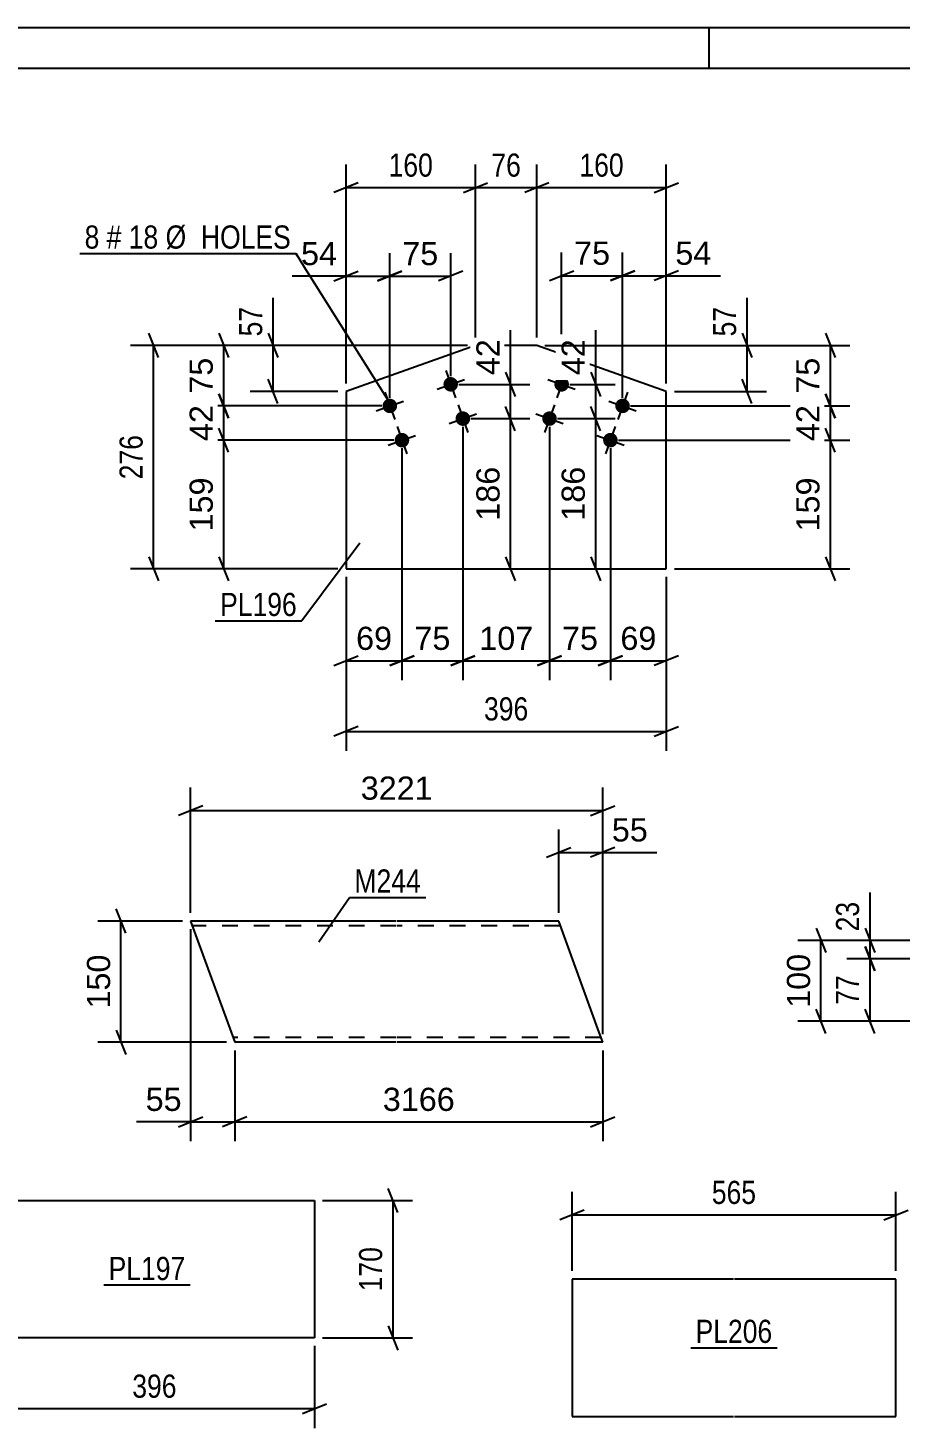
# Model space of a CAD drawing. Header units: millimetres. Extents: x 0 to 420, y 0 to 297.
# Drawn here: x 125.7 to 233.6, y 123.8 to 297 of the extents above; entities that cross this region are included whole.
import ezdxf

# ---------------------------------------------------------------- set-up
doc = ezdxf.new("R2010")
doc.units = ezdxf.units.MM
doc.linetypes.add('DXK_LINE_DOT2', pattern=[3.9198, 1.9599, -1.9599])
doc.styles.add('Arial', font='ARIAL.TTF', dxfattribs={"height": 0.2})
doc.styles.add('Arial Narrow', font='ARIALN.TTF', dxfattribs={"height": 0.2})

# ---------------------------------------------------------------- blocks, each defined once
blk = doc.blocks.new('Unknown-122573175-1113')
at = {"color": 5, "linetype": 'Continuous'}
for p, q in [((420, 297), (0, 297)), ((210, 292), (210, 297)), ((415, 292), (5, 292))]:
    blk.add_line(p, q, dxfattribs=at)
blk = doc.blocks.new('Part-122573175-2788 - 2772')
at = {"color": 2, "linetype": 'Continuous'}
for p, q in [((181.06, 257.73), (165.04, 252.04)), ((188.66, 257.73), (181.06, 257.73)), ((204.68, 252.04), (188.66, 257.73)), ((165.04, 252.04), (165.04, 230.1)), ((204.68, 230.1), (204.68, 252.04)), ((165.04, 230.1), (204.68, 230.1))]:
    blk.add_line(p, q, dxfattribs=at)
blk = doc.blocks.new('Bolt-122573175-2793 - 2772')
at = {"linetype": 'Continuous'}
for points in [[(192.58, 252.62, -1), (190.88, 253.22, -1)], [(200.12, 249.95, -1), (198.42, 250.55, -1)], [(191.07, 248.38, -1), (189.38, 248.98, -1)], [(198.61, 245.71, -1), (196.91, 246.31, -1)]]:
    blk.add_hatch(color=1, dxfattribs=at).paths.add_polyline_path(points)
at = {"color": 1, "linetype": 'Continuous'}
for p, q in [((192.33, 254.62), (191.13, 251.23)), ((190.03, 253.52), (193.42, 252.32)), ((199.87, 251.94), (198.67, 248.55)), ((190.83, 250.38), (189.62, 246.98)), ((197.57, 250.85), (200.96, 249.65)), ((188.53, 249.28), (191.92, 248.08)), ((198.36, 247.7), (197.16, 244.31)), ((196.07, 246.61), (199.46, 245.4))]:
    blk.add_line(p, q, dxfattribs=at)
blk = doc.blocks.new('Bolt-122573175-2798 - 2772')
at = {"linetype": 'Continuous'}
for points in [[(178.84, 253.22, -1), (177.15, 252.62, -1)], [(171.3, 250.55, -1), (169.61, 249.95, -1)], [(180.35, 248.98, -1), (178.65, 248.38, -1)], [(172.81, 246.31, -1), (171.11, 245.71, -1)]]:
    blk.add_hatch(color=1, dxfattribs=at).paths.add_polyline_path(points)
at = {"color": 1, "linetype": 'Continuous'}
for p, q in [((177.39, 254.62), (178.6, 251.23)), ((176.3, 252.32), (179.69, 253.52)), ((169.85, 251.94), (171.06, 248.55)), ((168.76, 249.65), (172.15, 250.85)), ((178.9, 250.38), (180.1, 246.98)), ((171.36, 247.7), (172.56, 244.31)), ((177.8, 248.08), (181.19, 249.28)), ((170.26, 245.4), (173.65, 246.61))]:
    blk.add_line(p, q, dxfattribs=at)
blk = doc.blocks.new('Part-122573175-2464 - 2448')
at = {"color": 2, "linetype": 'Continuous'}
for p, q in [((171.26, 186.53), (145.8, 186.53)), ((145.8, 186.53), (151.26, 171.53)), ((191.36, 186.53), (171.36, 186.53)), ((196.38, 172.73), (191.36, 186.53)), ((171.26, 171.53), (151.26, 171.53)), ((196.82, 171.53), (171.36, 171.53)), ((196.82, 171.53), (196.38, 172.73))]:
    blk.add_line(p, q, dxfattribs=at)
at = {"color": 7, "linetype": 'DXK_LINE_DOT2'}
for p, q in [((171.26, 185.93), (146.02, 185.93)), ((191.58, 185.93), (171.36, 185.93)), ((171.26, 172.13), (151.04, 172.13)), ((196.6, 172.13), (171.36, 172.13)), ((196.79, 171.62), (196.69, 171.88)), ((196.82, 171.53), (196.79, 171.62))]:
    blk.add_line(p, q, dxfattribs=at)
blk = doc.blocks.new('Part-122573175-1772 - 1756')
at = {"color": 2, "linetype": 'Continuous'}
for p, q in [((121.5, 134.96), (121.5, 151.96)), ((121.5, 151.96), (161.14, 151.96)), ((161.14, 151.96), (161.14, 134.96)), ((161.14, 134.96), (121.5, 134.96))]:
    blk.add_line(p, q, dxfattribs=at)
blk = doc.blocks.new('Part-122573175-1856 - 1842')
at = {"color": 2, "linetype": 'Continuous'}
for p, q in [((213.01, 142.24), (193.01, 142.24)), ((193.01, 142.24), (193.01, 125.24)), ((233.11, 142.24), (213.11, 142.24)), ((233.11, 125.24), (233.11, 142.24)), ((193.01, 125.24), (213.01, 125.24)), ((213.11, 125.24), (233.11, 125.24))]:
    blk.add_line(p, q, dxfattribs=at)
blk = doc.blocks.new('StraightDimension-122573175-3007 - 2772')
at = {"color": 7, "linetype": 'Continuous'}
for p, q in [((190.22, 247.68), (190.22, 216.32)), ((197.76, 245.01), (197.76, 216.32)), ((188.72, 218.12), (191.72, 219.32)), ((190.22, 218.72), (197.76, 218.72)), ((199.26, 219.32), (196.26, 218.12))]:
    blk.add_line(p, q, dxfattribs=at)
at = {"color": 0}
blk.add_wipeout([(196.82, 219.47), (196.82, 223.67), (191.17, 223.67), (191.17, 219.47)], dxfattribs=at)
at = {"color": 3, "style": 'Arial'}
blk.add_text('75', height=2.865, dxfattribs=at).set_placement((191.77, 220.07))
blk = doc.blocks.new('StraightDimension-122573175-2800 - 2772')
at = {"color": 7, "linetype": 'Continuous'}
for p, q in [((185.99, 247.18), (184.79, 250.18)), ((180.5, 248.68), (187.79, 248.68)), ((185.39, 230.1), (185.39, 248.68)), ((184.79, 231.6), (185.99, 228.6)), ((166.04, 230.1), (187.79, 230.1))]:
    blk.add_line(p, q, dxfattribs=at)
at = {"color": 0}
blk.add_wipeout([(184.64, 243.32), (180.44, 243.32), (180.44, 235.45), (184.64, 235.45)], dxfattribs=at)
at = {"color": 3, "style": 'Arial'}
blk.add_text('186', height=2.865, rotation=90.0002, dxfattribs=at).set_placement((184.04, 236.05))
blk = doc.blocks.new('StraightDimension-122573175-2991 - 2772')
at = {"color": 7, "linetype": 'Continuous'}
for p, q in [((179.5, 247.68), (179.5, 216.32)), ((171.96, 245.01), (171.96, 216.32)), ((170.46, 218.12), (173.46, 219.32)), ((171.96, 218.72), (179.5, 218.72)), ((181, 219.32), (178, 218.12))]:
    blk.add_line(p, q, dxfattribs=at)
at = {"color": 0}
blk.add_wipeout([(178.55, 219.47), (178.55, 223.67), (172.9, 223.67), (172.9, 219.47)], dxfattribs=at)
at = {"color": 3, "style": 'Arial'}
blk.add_text('75', height=2.865, dxfattribs=at).set_placement((173.5, 220.07))
blk = doc.blocks.new('StraightDimension-122573175-2927 - 2772')
at = {"color": 7, "linetype": 'Continuous'}
for p, q in [((170.96, 246.01), (147.04, 246.01)), ((150.49, 244.51), (149.29, 247.51)), ((149.89, 230.1), (149.89, 246.01)), ((149.29, 231.6), (150.49, 228.6)), ((164.04, 230.1), (147.04, 230.1))]:
    blk.add_line(p, q, dxfattribs=at)
at = {"color": 0}
blk.add_wipeout([(149.14, 241.99), (144.94, 241.99), (144.94, 234.12), (149.14, 234.12)], dxfattribs=at)
at = {"color": 3, "style": 'Arial'}
blk.add_text('159', height=2.865, rotation=90.0002, dxfattribs=at).set_placement((148.54, 234.72))
blk = doc.blocks.new('StraightDimension-122573175-2941 - 2772')
at = {"color": 7, "linetype": 'Continuous'}
for p, q in [((191.73, 253.92), (191.73, 269.21)), ((199.27, 251.25), (199.27, 269.21)), ((190.23, 265.76), (193.23, 266.96)), ((200.77, 266.96), (197.77, 265.76)), ((191.73, 266.36), (199.27, 266.36))]:
    blk.add_line(p, q, dxfattribs=at)
at = {"color": 0}
blk.add_wipeout([(198.32, 267.11), (198.32, 271.31), (192.67, 271.31), (192.67, 267.11)], dxfattribs=at)
at = {"color": 3, "style": 'Arial'}
blk.add_text('75', height=2.865, dxfattribs=at).set_placement((193.27, 267.71))
blk = doc.blocks.new('StraightDimension-122573175-2806 - 2772')
at = {"color": 7, "linetype": 'Continuous'}
for p, q in [((178.99, 252.92), (187.79, 252.92)), ((184.79, 254.42), (185.99, 251.42)), ((185.39, 248.68), (185.39, 252.92)), ((185.99, 247.18), (184.79, 250.18)), ((180.5, 248.68), (187.79, 248.68))]:
    blk.add_line(p, q, dxfattribs=at)
at = {"color": 0}
blk.add_wipeout([(184.64, 259.09), (180.44, 259.09), (180.44, 253.45), (184.64, 253.45)], dxfattribs=at)
at = {"color": 7, "linetype": 'Continuous'}
blk.add_line((185.39, 252.92), (185.39, 259.62), dxfattribs=at)
blk.add_line((185.39, 252.92), (185.39, 259.62), dxfattribs=at)
at = {"color": 3, "style": 'Arial'}
blk.add_text('42', height=2.865, rotation=90.0002, dxfattribs=at).set_placement((184.04, 254.05))
blk = doc.blocks.new('StraightDimension-122573175-2815 - 2772')
at = {"color": 7, "linetype": 'Continuous'}
for p, q in [((196.54, 247.18), (195.34, 250.18)), ((191.22, 248.68), (198.34, 248.68)), ((195.94, 230.1), (195.94, 248.68)), ((195.34, 231.6), (196.54, 228.6)), ((191.22, 230.1), (198.34, 230.1))]:
    blk.add_line(p, q, dxfattribs=at)
at = {"color": 0}
blk.add_wipeout([(195.19, 243.32), (190.99, 243.32), (190.99, 235.45), (195.19, 235.45)], dxfattribs=at)
at = {"color": 3, "style": 'Arial'}
blk.add_text('186', height=2.865, rotation=90.0002, dxfattribs=at).set_placement((194.59, 236.05))
blk = doc.blocks.new('StraightDimension-122573175-2825 - 2772')
at = {"color": 7, "linetype": 'Continuous'}
for p, q in [((192.73, 252.92), (198.34, 252.92)), ((195.34, 254.42), (196.54, 251.42)), ((195.94, 248.68), (195.94, 252.92)), ((196.54, 247.18), (195.34, 250.18)), ((191.22, 248.68), (198.34, 248.68))]:
    blk.add_line(p, q, dxfattribs=at)
at = {"color": 0}
blk.add_wipeout([(195.19, 259.09), (190.99, 259.09), (190.99, 253.45), (195.19, 253.45)], dxfattribs=at)
at = {"color": 7, "linetype": 'Continuous'}
blk.add_line((195.94, 252.92), (195.94, 259.62), dxfattribs=at)
blk.add_line((195.94, 252.92), (195.94, 259.62), dxfattribs=at)
at = {"color": 3, "style": 'Arial'}
blk.add_text('42', height=2.865, rotation=90.0002, dxfattribs=at).set_placement((194.59, 254.05))
blk = doc.blocks.new('StraightDimension-122573175-2900 - 2772')
at = {"color": 7, "linetype": 'Continuous'}
for p, q in [((170.45, 251.25), (170.45, 269.16)), ((177.99, 253.92), (177.99, 269.16)), ((168.95, 265.71), (171.95, 266.91)), ((179.49, 266.91), (176.49, 265.71)), ((170.45, 266.31), (177.99, 266.31))]:
    blk.add_line(p, q, dxfattribs=at)
at = {"color": 0}
blk.add_wipeout([(177.05, 267.06), (177.05, 271.26), (171.4, 271.26), (171.4, 267.06)], dxfattribs=at)
at = {"color": 3, "style": 'Arial'}
blk.add_text('75', height=2.865, dxfattribs=at).set_placement((172, 267.66))
blk = doc.blocks.new('StraightDimension-122573175-2836 - 2772')
at = {"color": 7, "linetype": 'Continuous'}
for p, q in [((165.04, 253.04), (165.04, 280.11)), ((181.06, 258.73), (181.06, 280.11)), ((166.54, 277.86), (163.54, 276.66)), ((165.04, 277.26), (181.06, 277.26)), ((179.56, 276.66), (182.56, 277.86))]:
    blk.add_line(p, q, dxfattribs=at)
at = {"color": 0}
blk.add_wipeout([(176.4, 278.01), (176.4, 282.21), (169.71, 282.21), (169.71, 278.01)], dxfattribs=at)
at = {"color": 3, "style": 'Arial Narrow'}
blk.add_text('160', height=2.863, dxfattribs=at).set_placement((170.31, 278.61))
blk = doc.blocks.new('StraightDimension-122573175-2846 - 2772')
at = {"color": 7, "linetype": 'Continuous'}
for p, q in [((181.06, 258.73), (181.06, 280.11)), ((188.66, 258.73), (188.66, 280.11)), ((179.56, 276.66), (182.56, 277.86)), ((181.06, 277.26), (188.66, 277.26)), ((190.16, 277.86), (187.16, 276.66))]:
    blk.add_line(p, q, dxfattribs=at)
at = {"color": 0}
blk.add_wipeout([(187.29, 278.01), (187.29, 282.21), (182.43, 282.21), (182.43, 278.01)], dxfattribs=at)
at = {"color": 3, "style": 'Arial Narrow'}
blk.add_text('76', height=2.863, dxfattribs=at).set_placement((183.03, 278.61))
blk = doc.blocks.new('StraightDimension-122573175-2856 - 2772')
at = {"color": 7, "linetype": 'Continuous'}
for p, q in [((188.66, 258.73), (188.66, 280.11)), ((204.68, 253.04), (204.68, 280.11)), ((190.16, 277.86), (187.16, 276.66)), ((188.66, 277.26), (204.68, 277.26)), ((203.18, 276.66), (206.18, 277.86))]:
    blk.add_line(p, q, dxfattribs=at)
at = {"color": 0}
blk.add_wipeout([(200.01, 278.01), (200.01, 282.21), (193.33, 282.21), (193.33, 278.01)], dxfattribs=at)
at = {"color": 3, "style": 'Arial Narrow'}
blk.add_text('160', height=2.863, dxfattribs=at).set_placement((193.93, 278.61))
blk = doc.blocks.new('StraightDimension-122573175-2867 - 2772')
at = {"color": 7, "linetype": 'Continuous'}
for p, q in [((165.04, 229.1), (165.04, 207.59)), ((204.68, 229.1), (204.68, 207.59)), ((166.54, 210.59), (163.54, 209.39)), ((165.04, 209.99), (204.68, 209.99)), ((203.18, 209.39), (206.18, 210.59))]:
    blk.add_line(p, q, dxfattribs=at)
at = {"color": 0}
blk.add_wipeout([(188.2, 210.74), (188.2, 214.94), (181.52, 214.94), (181.52, 210.74)], dxfattribs=at)
at = {"color": 3, "style": 'Arial Narrow'}
blk.add_text('396', height=2.863, dxfattribs=at).set_placement((182.12, 211.34))
blk = doc.blocks.new('StraightDimension-122573175-2872 - 2772')
at = {"color": 7, "linetype": 'Continuous'}
for p, q in [((214.08, 259.23), (215.28, 256.23)), ((189.66, 257.73), (217.08, 257.73)), ((214.68, 252.04), (214.68, 257.73)), ((215.28, 250.54), (214.08, 253.54)), ((205.68, 252.04), (217.08, 252.04))]:
    blk.add_line(p, q, dxfattribs=at)
at = {"color": 0}
blk.add_wipeout([(213.93, 263.11), (209.73, 263.11), (209.73, 258.25), (213.93, 258.25)], dxfattribs=at)
at = {"color": 7, "linetype": 'Continuous'}
blk.add_line((214.68, 257.73), (214.68, 263.63), dxfattribs=at)
blk.add_line((214.68, 257.73), (214.68, 263.63), dxfattribs=at)
at = {"color": 3, "style": 'Arial Narrow'}
blk.add_text('57', height=2.863, rotation=90.0002, dxfattribs=at).set_placement((213.33, 258.85))
blk = doc.blocks.new('StraightDimension-122573175-2881 - 2772')
at = {"color": 7, "linetype": 'Continuous'}
for p, q in [((155.41, 259.23), (156.61, 256.23)), ((180.06, 257.73), (153.16, 257.73)), ((156.01, 252.04), (156.01, 257.73)), ((156.61, 250.54), (155.41, 253.54)), ((164.04, 252.04), (153.16, 252.04))]:
    blk.add_line(p, q, dxfattribs=at)
at = {"color": 0}
blk.add_wipeout([(155.26, 263.11), (151.06, 263.11), (151.06, 258.25), (155.26, 258.25)], dxfattribs=at)
at = {"color": 7, "linetype": 'Continuous'}
blk.add_line((156.01, 257.73), (156.01, 263.63), dxfattribs=at)
blk.add_line((156.01, 257.73), (156.01, 263.63), dxfattribs=at)
at = {"color": 3, "style": 'Arial Narrow'}
blk.add_text('57', height=2.863, rotation=90.0002, dxfattribs=at).set_placement((154.66, 258.85))
blk = doc.blocks.new('StraightDimension-122573175-2890 - 2772')
at = {"color": 7, "linetype": 'Continuous'}
for p, q in [((165.04, 253.04), (165.04, 269.16)), ((170.45, 251.25), (170.45, 269.16)), ((163.54, 265.71), (166.54, 266.91)), ((171.95, 266.91), (168.95, 265.71)), ((165.04, 266.31), (170.45, 266.31))]:
    blk.add_line(p, q, dxfattribs=at)
at = {"color": 0}
blk.add_wipeout([(164.52, 267.06), (164.52, 271.26), (158.87, 271.26), (158.87, 267.06)], dxfattribs=at)
at = {"color": 7, "linetype": 'Continuous'}
blk.add_line((165.04, 266.31), (158.35, 266.31), dxfattribs=at)
blk.add_line((165.04, 266.31), (158.35, 266.31), dxfattribs=at)
at = {"color": 3, "style": 'Arial'}
blk.add_text('54', height=2.865, dxfattribs=at).set_placement((159.47, 267.66))
blk = doc.blocks.new('StraightDimension-122573175-2911 - 2772')
at = {"color": 7, "linetype": 'Continuous'}
for p, q in [((149.29, 259.23), (150.49, 256.23)), ((180.06, 257.73), (147.04, 257.73)), ((149.89, 250.25), (149.89, 257.73)), ((150.49, 248.75), (149.29, 251.75)), ((169.45, 250.25), (147.04, 250.25))]:
    blk.add_line(p, q, dxfattribs=at)
at = {"color": 0}
blk.add_wipeout([(149.14, 256.81), (144.94, 256.81), (144.94, 251.16), (149.14, 251.16)], dxfattribs=at)
at = {"color": 3, "style": 'Arial'}
blk.add_text('75', height=2.865, rotation=90.0002, dxfattribs=at).set_placement((148.54, 251.76))
blk = doc.blocks.new('StraightDimension-122573175-2919 - 2772')
at = {"color": 7, "linetype": 'Continuous'}
for p, q in [((149.29, 251.75), (150.49, 248.75)), ((169.45, 250.25), (147.04, 250.25)), ((149.89, 246.01), (149.89, 250.25)), ((170.96, 246.01), (147.04, 246.01)), ((150.49, 244.51), (149.29, 247.51))]:
    blk.add_line(p, q, dxfattribs=at)
at = {"color": 0}
blk.add_wipeout([(149.14, 250.95), (144.94, 250.95), (144.94, 245.3), (149.14, 245.3)], dxfattribs=at)
at = {"color": 3, "style": 'Arial'}
blk.add_text('42', height=2.865, rotation=90.0002, dxfattribs=at).set_placement((148.54, 245.9))
blk = doc.blocks.new('StraightDimension-122573175-2934 - 2772')
at = {"color": 7, "linetype": 'Continuous'}
for p, q in [((141.81, 256.23), (140.61, 259.23)), ((180.06, 257.73), (138.36, 257.73)), ((141.21, 230.1), (141.21, 257.73)), ((140.61, 231.6), (141.81, 228.6)), ((164.04, 230.1), (138.36, 230.1))]:
    blk.add_line(p, q, dxfattribs=at)
at = {"color": 0}
blk.add_wipeout([(140.46, 247.25), (136.26, 247.25), (136.26, 240.57), (140.46, 240.57)], dxfattribs=at)
at = {"color": 3, "style": 'Arial Narrow'}
blk.add_text('276', height=2.863, rotation=90.0002, dxfattribs=at).set_placement((139.86, 241.17))
blk = doc.blocks.new('StraightDimension-122573175-3015 - 2772')
at = {"color": 7, "linetype": 'Continuous'}
for p, q in [((197.76, 245.01), (197.76, 216.32)), ((204.68, 229.1), (204.68, 216.32)), ((196.26, 218.12), (199.26, 219.32)), ((197.76, 218.72), (204.68, 218.72)), ((206.18, 219.32), (203.18, 218.12))]:
    blk.add_line(p, q, dxfattribs=at)
at = {"color": 0}
blk.add_wipeout([(204.04, 219.47), (204.04, 223.67), (198.4, 223.67), (198.4, 219.47)], dxfattribs=at)
at = {"color": 3, "style": 'Arial'}
blk.add_text('69', height=2.865, dxfattribs=at).set_placement((199, 220.07))
blk = doc.blocks.new('StraightDimension-122573175-2951 - 2772')
at = {"color": 7, "linetype": 'Continuous'}
for p, q in [((199.27, 251.25), (199.27, 269.21)), ((204.68, 253.04), (204.68, 269.21)), ((197.77, 265.76), (200.77, 266.96)), ((206.18, 266.96), (203.18, 265.76)), ((199.27, 266.36), (204.68, 266.36))]:
    blk.add_line(p, q, dxfattribs=at)
at = {"color": 0}
blk.add_wipeout([(210.85, 267.11), (210.85, 271.31), (205.2, 271.31), (205.2, 267.11)], dxfattribs=at)
at = {"color": 7, "linetype": 'Continuous'}
blk.add_line((204.68, 266.36), (211.38, 266.36), dxfattribs=at)
blk.add_line((204.68, 266.36), (211.38, 266.36), dxfattribs=at)
at = {"color": 3, "style": 'Arial'}
blk.add_text('54', height=2.865, dxfattribs=at).set_placement((205.8, 267.71))
blk = doc.blocks.new('StraightDimension-122573175-2962 - 2772')
at = {"color": 7, "linetype": 'Continuous'}
for p, q in [((198.76, 246.01), (227.39, 246.01)), ((225.59, 244.51), (224.39, 247.51)), ((224.99, 230.1), (224.99, 246.01)), ((224.39, 231.6), (225.59, 228.6)), ((205.68, 230.1), (227.39, 230.1))]:
    blk.add_line(p, q, dxfattribs=at)
at = {"color": 0}
blk.add_wipeout([(224.24, 241.99), (220.04, 241.99), (220.04, 234.12), (224.24, 234.12)], dxfattribs=at)
at = {"color": 3, "style": 'Arial'}
blk.add_text('159', height=2.865, rotation=90.0002, dxfattribs=at).set_placement((223.64, 234.72))
blk = doc.blocks.new('StraightDimension-122573175-2968 - 2772')
at = {"color": 7, "linetype": 'Continuous'}
for p, q in [((224.39, 259.23), (225.59, 256.23)), ((189.66, 257.73), (227.39, 257.73)), ((224.99, 250.25), (224.99, 257.73)), ((225.59, 248.75), (224.39, 251.75)), ((200.27, 250.25), (227.39, 250.25))]:
    blk.add_line(p, q, dxfattribs=at)
at = {"color": 0}
blk.add_wipeout([(224.24, 256.81), (220.04, 256.81), (220.04, 251.16), (224.24, 251.16)], dxfattribs=at)
at = {"color": 3, "style": 'Arial'}
blk.add_text('75', height=2.865, rotation=90.0002, dxfattribs=at).set_placement((223.64, 251.76))
blk = doc.blocks.new('StraightDimension-122573175-2976 - 2772')
at = {"color": 7, "linetype": 'Continuous'}
for p, q in [((224.39, 251.75), (225.59, 248.75)), ((200.27, 250.25), (227.39, 250.25)), ((224.99, 246.01), (224.99, 250.25)), ((198.76, 246.01), (227.39, 246.01)), ((225.59, 244.51), (224.39, 247.51))]:
    blk.add_line(p, q, dxfattribs=at)
at = {"color": 0}
blk.add_wipeout([(224.24, 250.95), (220.04, 250.95), (220.04, 245.3), (224.24, 245.3)], dxfattribs=at)
at = {"color": 3, "style": 'Arial'}
blk.add_text('42', height=2.865, rotation=90.0002, dxfattribs=at).set_placement((223.64, 245.9))
blk = doc.blocks.new('StraightDimension-122573175-2985 - 2772')
at = {"color": 7, "linetype": 'Continuous'}
for p, q in [((171.96, 245.01), (171.96, 216.32)), ((165.04, 229.1), (165.04, 216.32)), ((163.54, 218.12), (166.54, 219.32)), ((165.04, 218.72), (171.96, 218.72)), ((173.46, 219.32), (170.46, 218.12))]:
    blk.add_line(p, q, dxfattribs=at)
at = {"color": 0}
blk.add_wipeout([(171.32, 219.47), (171.32, 223.67), (165.68, 223.67), (165.68, 219.47)], dxfattribs=at)
at = {"color": 3, "style": 'Arial'}
blk.add_text('69', height=2.865, dxfattribs=at).set_placement((166.28, 220.07))
blk = doc.blocks.new('StraightDimension-122573175-2999 - 2772')
at = {"color": 7, "linetype": 'Continuous'}
for p, q in [((179.5, 247.68), (179.5, 216.32)), ((190.22, 247.68), (190.22, 216.32)), ((178, 218.12), (181, 219.32)), ((179.5, 218.72), (190.22, 218.72)), ((191.72, 219.32), (188.72, 218.12))]:
    blk.add_line(p, q, dxfattribs=at)
at = {"color": 0}
blk.add_wipeout([(188.8, 219.47), (188.8, 223.67), (180.93, 223.67), (180.93, 219.47)], dxfattribs=at)
at = {"color": 3, "style": 'Arial'}
blk.add_text('107', height=2.865, dxfattribs=at).set_placement((181.53, 220.07))
blk = doc.blocks.new('StraightDimension-122573175-2198 - 2179')
at = {"color": 7, "linetype": 'Continuous'}
for p, q in [((223.23, 185.63), (224.43, 182.63)), ((238.15, 184.13), (220.98, 184.13)), ((223.83, 174.13), (223.83, 184.13)), ((224.43, 172.63), (223.23, 175.63)), ((247.48, 174.13), (220.98, 174.13))]:
    blk.add_line(p, q, dxfattribs=at)
at = {"color": 0}
blk.add_wipeout([(223.08, 183.06), (218.88, 183.06), (218.88, 175.19), (223.08, 175.19)], dxfattribs=at)
at = {"color": 3, "style": 'Arial'}
blk.add_text('100', height=2.865, rotation=90.0002, dxfattribs=at).set_placement((222.48, 175.79))
blk = doc.blocks.new('StraightDimension-122573175-2268 - 2179')
at = {"color": 7, "linetype": 'Continuous'}
for p, q in [((237.43, 181.87), (227.05, 181.87)), ((229.3, 183.37), (230.5, 180.37)), ((229.9, 174.13), (229.9, 181.87)), ((230.5, 172.63), (229.3, 175.63)), ((247.48, 174.13), (227.05, 174.13))]:
    blk.add_line(p, q, dxfattribs=at)
at = {"color": 0}
blk.add_wipeout([(229.15, 180.43), (224.95, 180.43), (224.95, 175.57), (229.15, 175.57)], dxfattribs=at)
at = {"color": 3, "style": 'Arial Narrow'}
blk.add_text('77', height=2.863, rotation=90.0002, dxfattribs=at).set_placement((228.55, 176.17))
blk = doc.blocks.new('StraightDimension-122573175-2244 - 2179')
at = {"color": 7, "linetype": 'Continuous'}
for p, q in [((229.3, 185.63), (230.5, 182.63)), ((238.15, 184.13), (227.05, 184.13)), ((229.9, 181.87), (229.9, 184.13)), ((237.43, 181.87), (227.05, 181.87)), ((230.5, 180.37), (229.3, 183.37))]:
    blk.add_line(p, q, dxfattribs=at)
at = {"color": 0}
blk.add_wipeout([(229.15, 189.51), (224.95, 189.51), (224.95, 184.65), (229.15, 184.65)], dxfattribs=at)
at = {"color": 7, "linetype": 'Continuous'}
blk.add_line((229.9, 184.13), (229.9, 190.04), dxfattribs=at)
blk.add_line((229.9, 184.13), (229.9, 190.04), dxfattribs=at)
at = {"color": 3, "style": 'Arial Narrow'}
blk.add_text('23', height=2.863, rotation=90.0002, dxfattribs=at).set_placement((228.55, 185.25))
blk = doc.blocks.new('StraightDimension-122573175-2500 - 2448')
at = {"color": 7, "linetype": 'Continuous'}
for p, q in [((145.8, 185.53), (145.8, 159.29)), ((151.26, 170.53), (151.26, 159.29)), ((144.3, 161.09), (147.3, 162.29)), ((145.8, 161.69), (151.26, 161.69)), ((152.76, 162.29), (149.76, 161.09))]:
    blk.add_line(p, q, dxfattribs=at)
at = {"color": 0}
blk.add_wipeout([(145.27, 162.44), (145.27, 166.64), (139.63, 166.64), (139.63, 162.44)], dxfattribs=at)
at = {"color": 7, "linetype": 'Continuous'}
blk.add_line((145.8, 161.69), (139.1, 161.69), dxfattribs=at)
blk.add_line((145.8, 161.69), (139.1, 161.69), dxfattribs=at)
at = {"color": 3, "style": 'Arial'}
blk.add_text('55', height=2.865, dxfattribs=at).set_placement((140.23, 163.04))
blk = doc.blocks.new('StraightDimension-122573175-2512 - 2448')
at = {"color": 7, "linetype": 'Continuous'}
for p, q in [((151.26, 170.53), (151.26, 159.29)), ((196.82, 170.53), (196.82, 159.29)), ((152.76, 162.29), (149.76, 161.09)), ((151.26, 161.69), (196.82, 161.69)), ((195.32, 161.09), (198.32, 162.29))]:
    blk.add_line(p, q, dxfattribs=at)
at = {"color": 0}
blk.add_wipeout([(179.09, 162.44), (179.09, 166.64), (168.99, 166.64), (168.99, 162.44)], dxfattribs=at)
at = {"color": 3, "style": 'Arial'}
blk.add_text('3166', height=2.865, dxfattribs=at).set_placement((169.59, 163.04))
blk = doc.blocks.new('StraightDimension-122573175-2467 - 2448')
at = {"color": 7, "linetype": 'Continuous'}
for p, q in [((145.8, 187.53), (145.8, 203.04)), ((196.82, 172.53), (196.82, 203.04)), ((147.3, 200.79), (144.3, 199.59)), ((145.8, 200.19), (196.82, 200.19)), ((195.32, 199.59), (198.32, 200.79))]:
    blk.add_line(p, q, dxfattribs=at)
at = {"color": 0}
blk.add_wipeout([(176.36, 200.94), (176.36, 205.14), (166.26, 205.14), (166.26, 200.94)], dxfattribs=at)
at = {"color": 3, "style": 'Arial'}
blk.add_text('3221', height=2.865, dxfattribs=at).set_placement((166.86, 201.54))
blk = doc.blocks.new('StraightDimension-122573175-2478 - 2448')
at = {"color": 7, "linetype": 'Continuous'}
for p, q in [((191.36, 187.53), (191.36, 197.87)), ((196.82, 172.53), (196.82, 197.87)), ((189.86, 194.42), (192.86, 195.62)), ((191.36, 195.02), (196.82, 195.02)), ((198.32, 195.62), (195.32, 194.42))]:
    blk.add_line(p, q, dxfattribs=at)
at = {"color": 0}
blk.add_wipeout([(202.99, 195.77), (202.99, 199.97), (197.34, 199.97), (197.34, 195.77)], dxfattribs=at)
at = {"color": 7, "linetype": 'Continuous'}
blk.add_line((196.82, 195.02), (203.52, 195.02), dxfattribs=at)
blk.add_line((196.82, 195.02), (203.52, 195.02), dxfattribs=at)
at = {"color": 3, "style": 'Arial'}
blk.add_text('55', height=2.865, dxfattribs=at).set_placement((197.94, 196.37))
blk = doc.blocks.new('StraightDimension-122573175-2525 - 2448')
at = {"color": 7, "linetype": 'Continuous'}
for p, q in [((137.78, 185.03), (136.58, 188.03)), ((144.8, 186.53), (134.33, 186.53)), ((137.18, 171.53), (137.18, 186.53)), ((150.26, 171.53), (134.33, 171.53)), ((136.58, 173.03), (137.78, 170.03))]:
    blk.add_line(p, q, dxfattribs=at)
at = {"color": 0}
blk.add_wipeout([(136.43, 182.97), (132.23, 182.97), (132.23, 175.1), (136.43, 175.1)], dxfattribs=at)
at = {"color": 3, "style": 'Arial'}
blk.add_text('150', height=2.865, rotation=90.0002, dxfattribs=at).set_placement((135.83, 175.7))
blk = doc.blocks.new('StraightDimension-122573175-1774 - 1756')
at = {"color": 7, "linetype": 'Continuous'}
for p, q in [((171.46, 150.46), (170.26, 153.46)), ((162.14, 151.96), (173.26, 151.96)), ((170.86, 134.96), (170.86, 151.96)), ((170.26, 136.46), (171.46, 133.46)), ((162.14, 134.96), (173.26, 134.96))]:
    blk.add_line(p, q, dxfattribs=at)
at = {"color": 0}
blk.add_wipeout([(170.11, 146.8), (165.91, 146.8), (165.91, 140.12), (170.11, 140.12)], dxfattribs=at)
at = {"color": 3, "style": 'Arial Narrow'}
blk.add_text('170', height=2.863, rotation=90.0002, dxfattribs=at).set_placement((169.51, 140.72))
blk = doc.blocks.new('StraightDimension-122573175-1785 - 1756')
at = {"color": 7, "linetype": 'Continuous'}
for p, q in [((121.5, 133.96), (121.5, 123.81)), ((161.14, 133.96), (161.14, 123.81)), ((123, 126.81), (120, 125.61)), ((159.64, 125.61), (162.64, 126.81)), ((121.5, 126.21), (161.14, 126.21))]:
    blk.add_line(p, q, dxfattribs=at)
at = {"color": 0}
blk.add_wipeout([(144.66, 126.96), (144.66, 131.16), (137.98, 131.16), (137.98, 126.96)], dxfattribs=at)
at = {"color": 3, "style": 'Arial Narrow'}
blk.add_text('396', height=2.863, dxfattribs=at).set_placement((138.58, 127.56))
blk = doc.blocks.new('StraightDimension-122573175-1859 - 1842')
at = {"color": 7, "linetype": 'Continuous'}
for p, q in [((193.01, 143.24), (193.01, 153.03)), ((233.11, 143.24), (233.11, 153.03)), ((194.51, 150.78), (191.51, 149.58)), ((231.61, 149.58), (234.61, 150.78)), ((193.01, 150.18), (233.11, 150.18))]:
    blk.add_line(p, q, dxfattribs=at)
at = {"color": 0}
blk.add_wipeout([(216.41, 150.93), (216.41, 155.13), (209.72, 155.13), (209.72, 150.93)], dxfattribs=at)
at = {"color": 3, "style": 'Arial Narrow'}
blk.add_text('565', height=2.863, dxfattribs=at).set_placement((210.32, 151.53))
blk = doc.blocks.new('Mark-122573175-2784 - 2772')
at = {"color": 0}
blk.add_wipeout([(158.95, 224.26), (158.95, 227.26), (149.45, 227.26), (149.45, 224.26)], dxfattribs=at)
blk.add_wipeout([(158.95, 224.26), (158.95, 227.26), (149.45, 227.26), (149.45, 224.26)], dxfattribs=at)
at = {"color": 30, "linetype": 'Continuous'}
for p in [(166.75, 233.27), (148.85, 223.66)]:
    blk.add_line(p, (159.55, 223.66), dxfattribs=at)
at = {"color": 3, "style": 'Arial Narrow'}
blk.add_text('PL196', height=2.863, dxfattribs=at).set_placement((149.45, 224.26))
blk = doc.blocks.new('MarkSet-122573175-3021 - 2772')
at = {"color": 0}
for points in [[(134.51, 269.71), (134.51, 272.71), (132.68, 272.71), (132.68, 269.71)], [(137.24, 269.71), (137.24, 272.71), (135.41, 272.71), (135.41, 269.71)], [(141.8, 269.71), (141.8, 272.71), (138.14, 272.71), (138.14, 269.71)], [(158.22, 269.71), (158.22, 272.71), (142.7, 272.71), (142.7, 269.71)]]:
    blk.add_wipeout(points, dxfattribs=at)
for points in [[(134.51, 269.71), (134.51, 272.71), (132.68, 272.71), (132.68, 269.71)], [(137.24, 269.71), (137.24, 272.71), (135.41, 272.71), (135.41, 269.71)], [(141.8, 269.71), (141.8, 272.71), (138.14, 272.71), (138.14, 269.71)], [(158.22, 269.71), (158.22, 272.71), (142.7, 272.71), (142.7, 269.71)]]:
    blk.add_wipeout(points, dxfattribs=at)
at = {"color": 7, "linetype": 'Continuous'}
for p in [(132.08, 269.11), (170.81, 250.09)]:
    blk.add_line(p, (158.82, 269.11), dxfattribs=at)
at = {"color": 3, "style": 'Arial Narrow'}
for s, height, p in [('8', 2.86, (132.68, 269.71)), ('#', 2.86, (135.41, 269.71)), ('18', 2.863, (138.14, 269.71)), ('Ø  HOLES', 2.863, (142.7, 269.71))]:
    blk.add_text(s, height=height, dxfattribs=at).set_placement(p)
blk = doc.blocks.new('Mark-122573175-2460 - 2448')
at = {"color": 0}
blk.add_wipeout([(174.3, 190.05), (174.3, 193.05), (166.08, 193.05), (166.08, 190.05)], dxfattribs=at)
blk.add_wipeout([(174.3, 190.05), (174.3, 193.05), (166.08, 193.05), (166.08, 190.05)], dxfattribs=at)
at = {"color": 30, "linetype": 'Continuous'}
for p, q in [((161.67, 183.94), (165.48, 189.45)), ((165.48, 189.45), (174.9, 189.45))]:
    blk.add_line(p, q, dxfattribs=at)
at = {"color": 3, "style": 'Arial Narrow'}
blk.add_text('M244', height=2.863, dxfattribs=at).set_placement((166.08, 190.05))
blk = doc.blocks.new('Mark-122573175-1768 - 1756')
at = {"color": 0}
blk.add_wipeout([(145.15, 142.11), (145.15, 145.11), (135.65, 145.11), (135.65, 142.11)], dxfattribs=at)
blk.add_wipeout([(145.15, 142.11), (145.15, 145.11), (135.65, 145.11), (135.65, 142.11)], dxfattribs=at)
at = {"color": 30, "linetype": 'Continuous'}
blk.add_line((135.05, 141.51), (145.75, 141.51), dxfattribs=at)
at = {"color": 3, "style": 'Arial Narrow'}
blk.add_text('PL197', height=2.863, dxfattribs=at).set_placement((135.65, 142.11))
blk = doc.blocks.new('Mark-122573175-1854 - 1842')
at = {"color": 0}
blk.add_wipeout([(217.82, 134.34), (217.82, 137.34), (208.31, 137.34), (208.31, 134.34)], dxfattribs=at)
blk.add_wipeout([(217.82, 134.34), (217.82, 137.34), (208.31, 137.34), (208.31, 134.34)], dxfattribs=at)
at = {"color": 30, "linetype": 'Continuous'}
blk.add_line((207.71, 133.74), (218.42, 133.74), dxfattribs=at)
at = {"color": 3, "style": 'Arial Narrow'}
blk.add_text('PL206', height=2.863, dxfattribs=at).set_placement((208.31, 134.34))

msp = doc.modelspace()

# ---------------------------------------------------------------- block references
for name in ['Unknown-122573175-1113', 'Part-122573175-2788 - 2772', 'Bolt-122573175-2798 - 2772', 'Bolt-122573175-2793 - 2772', 'Part-122573175-2464 - 2448', 'Part-122573175-1772 - 1756', 'Part-122573175-1856 - 1842']:
    msp.add_blockref(name, (0, 0))

# ---------------------------------------------------------------- next in the draw order: block references
for name in ['StraightDimension-122573175-2941 - 2772', 'StraightDimension-122573175-2800 - 2772', 'StraightDimension-122573175-3007 - 2772', 'StraightDimension-122573175-2500 - 2448', 'StraightDimension-122573175-2198 - 2179', 'StraightDimension-122573175-1859 - 1842', 'StraightDimension-122573175-1774 - 1756', 'Mark-122573175-1768 - 1756', 'Mark-122573175-1854 - 1842']:
    msp.add_blockref(name, (0, 0))

# ---------------------------------------------------------------- next in the draw order: block references
for name in ['StraightDimension-122573175-2815 - 2772', 'StraightDimension-122573175-2991 - 2772', 'StraightDimension-122573175-2467 - 2448', 'StraightDimension-122573175-2268 - 2179', 'StraightDimension-122573175-2512 - 2448', 'StraightDimension-122573175-1785 - 1756']:
    msp.add_blockref(name, (0, 0))

# ---------------------------------------------------------------- next in the draw order: block references
for name in ['StraightDimension-122573175-2806 - 2772', 'StraightDimension-122573175-2825 - 2772', 'StraightDimension-122573175-2927 - 2772', 'StraightDimension-122573175-2478 - 2448', 'Mark-122573175-2460 - 2448', 'StraightDimension-122573175-2244 - 2179', 'StraightDimension-122573175-2525 - 2448']:
    msp.add_blockref(name, (0, 0))

# ---------------------------------------------------------------- next in the draw order: block references
for name in ['StraightDimension-122573175-2900 - 2772', 'StraightDimension-122573175-2867 - 2772']:
    msp.add_blockref(name, (0, 0))

# ---------------------------------------------------------------- next in the draw order: block references
for name in ['StraightDimension-122573175-2836 - 2772', 'StraightDimension-122573175-3015 - 2772']:
    msp.add_blockref(name, (0, 0))

# ---------------------------------------------------------------- next in the draw order: block references
for name in ['StraightDimension-122573175-2846 - 2772', 'StraightDimension-122573175-2962 - 2772']:
    msp.add_blockref(name, (0, 0))

# ---------------------------------------------------------------- next in the draw order: block references
for name in ['StraightDimension-122573175-2856 - 2772', 'StraightDimension-122573175-2881 - 2772']:
    msp.add_blockref(name, (0, 0))

# ---------------------------------------------------------------- next in the draw order: block references
for name in ['StraightDimension-122573175-2890 - 2772', 'StraightDimension-122573175-2872 - 2772']:
    msp.add_blockref(name, (0, 0))

# ---------------------------------------------------------------- next in the draw order: block references
for name in ['StraightDimension-122573175-2951 - 2772', 'StraightDimension-122573175-2911 - 2772']:
    msp.add_blockref(name, (0, 0))

# ---------------------------------------------------------------- next in the draw order: block references
for name in ['StraightDimension-122573175-2968 - 2772', 'StraightDimension-122573175-2919 - 2772']:
    msp.add_blockref(name, (0, 0))

# ---------------------------------------------------------------- next in the draw order: block references
for name in ['StraightDimension-122573175-2934 - 2772', 'StraightDimension-122573175-2976 - 2772']:
    msp.add_blockref(name, (0, 0))

# ---------------------------------------------------------------- next in the draw order: block references
for name in ['MarkSet-122573175-3021 - 2772', 'StraightDimension-122573175-2999 - 2772', 'StraightDimension-122573175-2985 - 2772']:
    msp.add_blockref(name, (0, 0))

# ---------------------------------------------------------------- next in the draw order: block references
msp.add_blockref('Mark-122573175-2784 - 2772', (0, 0))

doc.saveas('drawing.dxf')
